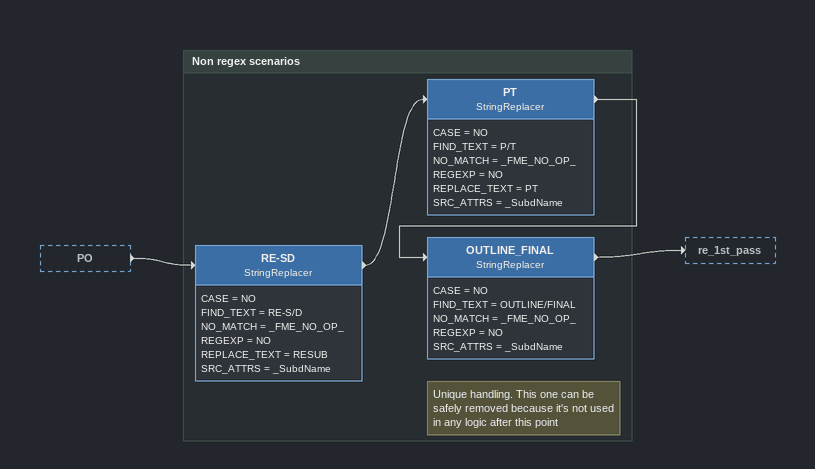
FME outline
PO [outside]
    -> RE-SD

Bookmark: Non regex scenarios
RE-SD: StringReplacer
    CASE = NO
    FIND_TEXT = RE-S/D
    NO_MATCH = _FME_NO_OP_
    REGEXP = NO
    REPLACE_TEXT = RESUB
    SRC_ATTRS = _SubdName
    -> PT
PT: StringReplacer
    CASE = NO
    FIND_TEXT = P/T
    NO_MATCH = _FME_NO_OP_
    REGEXP = NO
    REPLACE_TEXT = PT
    SRC_ATTRS = _SubdName
    -> OUTLINE_FINAL
Note: Unique handling. This one can be safely removed because it's not used in any logic after this point
OUTLINE_FINAL: StringReplacer
    CASE = NO
    FIND_TEXT = OUTLINE/FINAL
    NO_MATCH = _FME_NO_OP_
    REGEXP = NO
    SRC_ATTRS = _SubdName
    -> re_1st_pass
